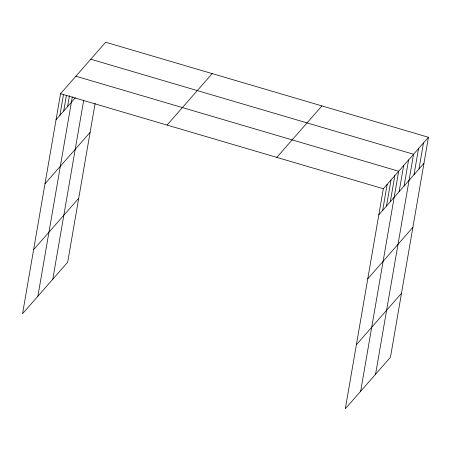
<?xml version="1.0" encoding="UTF-8"?>
<svg xmlns="http://www.w3.org/2000/svg" width="451" height="451" viewBox="0 0 451 451"><rect width="100%" height="100%" fill="white"/><g stroke="black" fill="none" stroke-linecap="round" stroke-linejoin="round"><path stroke-width="0.68" d="M428.45 137.279L383.327 188.749L345.325 408.758L390.448 357.288L428.45 137.279L105.675 42.242L60.552 93.712L22.55 313.721L67.673 262.251L95.122 103.33M59.887 115.388L63.439 94.823M63.721 111.014L66.449 95.246M67.56 106.639L69.454 95.668M37.89 296.222L72.34 96.779M52.784 279.237L83.723 100.099M382.662 210.425L387.161 184.374M386.501 206.051L391 179.994M390.335 201.67L394.834 175.619M360.665 391.259L398.667 171.245L75.892 76.213M399.135 191.636L403.634 165.585M404.096 185.975L408.595 159.925M375.559 374.274L413.561 154.259L90.786 59.228M414.024 174.65L418.522 148.599M418.985 168.99L423.489 142.939M56.054 119.763L75.458 97.63M44.999 183.771L90.121 132.301M33.605 249.719L78.728 198.248M167.067 125.074L212.19 73.603M276.813 157.388L321.935 105.917M378.829 214.8L423.951 163.33M367.774 278.803L412.896 227.332M356.38 344.75L401.503 293.28M60.552 93.712L383.327 188.749"/></g></svg>
